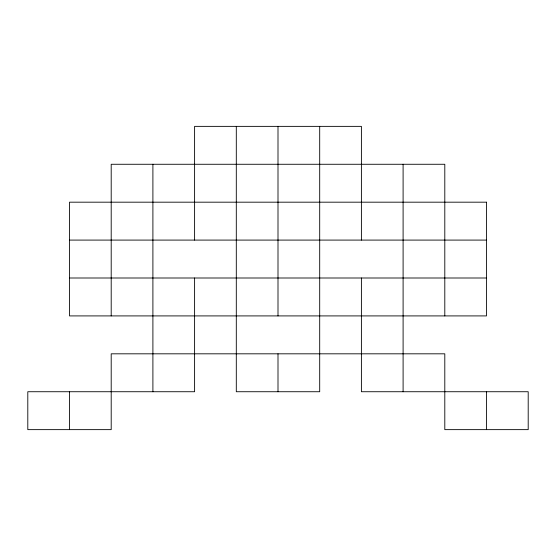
<?xml version="1.0" encoding="UTF-8"?>
<svg xmlns="http://www.w3.org/2000/svg" width="556" height="556" viewBox="0 0 556 556"><rect width="100%" height="100%" fill="white"/><g stroke="black" fill="none" stroke-linecap="round" stroke-linejoin="round"><path stroke-width="0.83" d="M69.5 240.088L486.5 240.088M69.5 278L486.5 278M486.5 391.73L486.5 429.635M444.8 315.912L444.8 164.27L111.2 164.27L111.2 315.912M403.1 164.27L403.1 391.73M361.4 240.088L361.4 126.365L194.6 126.365L194.6 240.088M361.4 278L361.4 391.73L528.2 391.73L528.2 429.635L444.8 429.635L444.8 353.818L111.2 353.818L111.2 429.635L27.8 429.635L27.8 391.73L194.6 391.73L194.6 278M319.7 126.365L319.7 391.73L236.3 391.73L236.3 126.365M278 126.365L278 315.912M278 353.818L278 391.73M152.9 164.27L152.9 391.73M69.5 391.73L69.5 429.635M486.5 202.182L69.5 202.182L69.5 315.912L486.5 315.912L486.5 202.182"/></g></svg>
